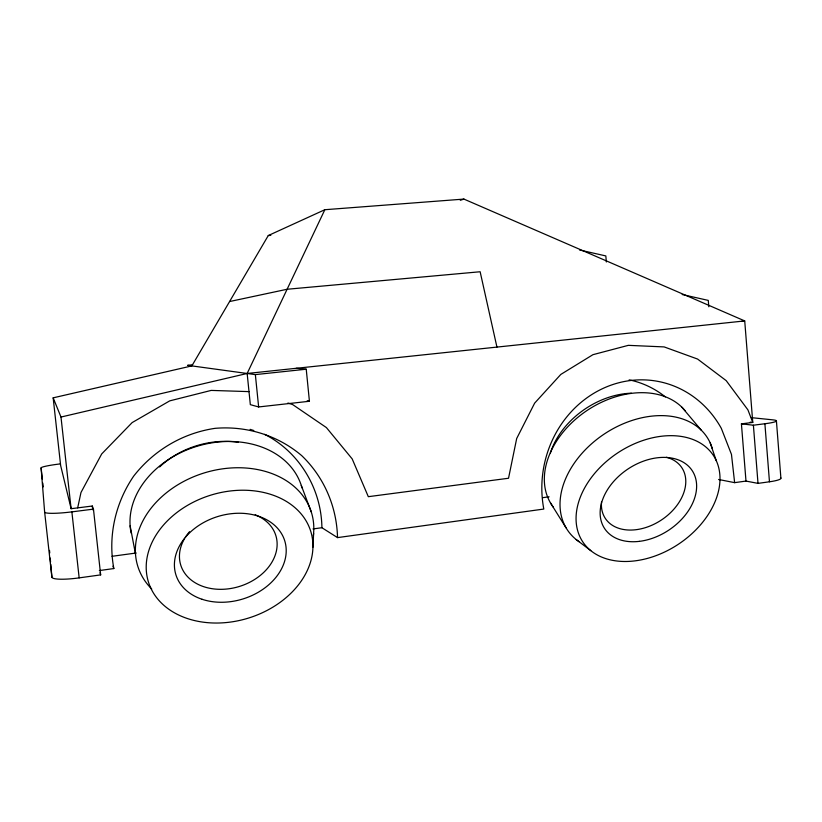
<?xml version="1.0" encoding="UTF-8"?>
<svg xmlns="http://www.w3.org/2000/svg" width="822" height="822" viewBox="0 0 822 822"><rect width="100%" height="100%" fill="white"/><g stroke="black" fill="none" stroke-linecap="round" stroke-linejoin="round"><path stroke-width="1.23" d="M312.935 547.226A85.015 64.291 -17.4 0 0 189.163 504.42A85.015 64.291 -17.4 0 0 186.604 618.267A85.015 64.291 -17.4 0 0 312.935 547.226L313.798 529.717A90.893 69.428 -17.2 0 0 198.318 474.921A90.893 69.428 -17.2 0 0 151.731 589.025M77.679 507.873L80.977 492.501L101.692 453.95L132.147 422.59L169.702 400.879L211.192 390.409L249.004 391.621M780.612 477.777A23.54 3.35 -3.2 0 1 769.464 481.784L758.007 483.377L745.986 481.076L741.423 423.854L752.767 422.426L744.722 320.919L463.927 199.088L324.844 209.713L247.155 373.476L250.33 404.65L258.642 406.952L309.421 401.259L306.236 369.212L296.269 368.287M324.844 209.713L268.28 235.554L191.845 365.903L53.163 397.838L60.653 465.581L71.113 508.705L92.29 506.023L93.461 509.126L100.654 574.886L79.159 577.876A26.499 4.398 -7.8 0 1 51.899 577.136L44.635 512.055L41.1 467.893A19.625 1.726 -6.7 0 1 60.253 463.906M460.279 200.311L463.927 199.088M53.163 397.838L60.992 417.042L247.155 373.476L744.722 320.919L742.235 321.001M229.595 301.54L287.114 289.262L480.14 271.753L496.94 347.09M99.359 570.56L113.837 568.557C107.826 536.324 115.214 503.218 133.637 476.185C153.683 450.374 182.741 433.091 215.117 428.334C246.477 425.704 277.692 435.239 301.736 455.655C324.094 477.161 336.773 506.629 337.523 537.609L543.804 509.054A104.959 96.061 -78.7 0 1 603.584 388.169A104.959 96.061 -78.7 0 1 721.315 428.344L731.467 454.402L734.632 482.648L745.986 481.076M111.998 556.299L136.175 553.011M312.997 528.936L321.905 527.724L337.523 537.609M542.736 497.67L549.086 496.807M44.635 512.055A26.571 3.175 -7.1 0 0 71.874 511.87L93.461 509.126M741.423 423.854L753.394 425.21L764.892 423.741A23.591 2.415 -3.8 0 0 772.978 419.867L751.359 417.648M192.564 364.804L187.591 365.317L255.354 374.606L306.236 369.212M268.28 235.554L270.818 235.349M750.229 422.148L752.767 422.426L747.917 409.87L726.196 380.637L697.59 359.06L664.145 346.915L628.337 345.343L592.939 354.683L560.809 374.431L534.649 403.129L516.689 438.516L508.53 478.25L368.318 496.683L352.186 458.902L326.396 427.574L292.632 404.558L287.916 403.027M718.603 479.483L734.632 482.648M307.181 400.797L309.421 401.259M682.198 294.523L708.276 300.4L708.79 306.76M579.531 249.98L605.835 255.93L606.348 261.982M250.114 429.351L253.782 430.523M264.622 434.335C299.413 451.956 321.443 488.915 321.905 527.724M576.15 539.509L590.812 550.658M681.952 407.26L701.228 430.163M550.473 502.879L566.07 527.847M301.284 485.442L311.25 511.901M112.963 566.183L113.837 568.557M710.208 442.935L716.25 460.628A78.306 54.827 -33.5 0 1 633.741 561.015A78.306 54.827 -33.5 0 1 594.09 474.068A78.306 54.827 -33.5 0 1 716.25 460.628M100.007 572.729L100.654 574.886M130.123 525.803L135.486 554.018M41.1 467.893L42.374 479.298M42.795 483.089L43.217 486.891M92.29 506.023L92.711 509.825M71.874 511.87L79.159 577.876M60.992 417.042L71.113 508.705M255.354 374.606L258.642 406.952M49.515 550.391L49.752 552.939M50.204 558.035L50.543 561.858M50.769 564.395L51.899 577.136M764.892 423.741L769.464 481.784M753.394 425.21L758.007 483.377M776.41 420.843L780.9 478.199M553.309 507.123A81.717 58.917 -33.9 0 1 583.199 413.178A81.717 58.917 -33.9 0 1 685.199 410.815M579.048 541.677A83.823 59.359 -33.7 0 1 602.064 435.526A83.823 59.359 -33.7 0 1 712.314 448.607M666.395 457.268A45.888 32.274 -33.6 0 1 682.342 496.313A45.888 32.274 -33.6 0 1 633.433 529.954A45.888 32.274 -33.6 0 1 601.529 501.872M550.421 452.912A72.12 52.289 -33.9 0 1 631.388 393.183M629.159 379.856A99.894 91.982 -78.7 0 1 665.347 396.882M131.13 533.036A88.427 68.627 -16.8 0 1 200.917 445.185A88.427 68.627 -16.8 0 1 302.003 487.867M313.603 533.355A90.893 69.428 -17.2 0 1 313.336 535.8M255.2 514.798A49.782 37.802 -17.3 0 1 270.089 565.033A49.782 37.802 -17.3 0 1 204.688 587A49.782 37.802 -17.3 0 1 184.621 538.502M185.279 537.413A49.782 37.802 -17.3 0 1 189.533 531.711M159.612 466.958A77.998 60.828 -16.7 0 1 238.349 442.287M639.331 541.359A52.505 36.754 -33.5 0 0 693.953 473.749A52.505 36.754 -33.5 0 0 611.856 483.583A52.505 36.754 -33.5 0 0 639.331 541.359M202.017 599.259A57.006 43.093 -17.4 0 0 286.21 550.956A57.006 43.093 -17.4 0 0 202.685 523.069A57.006 43.093 -17.4 0 0 202.017 599.259"/></g></svg>
